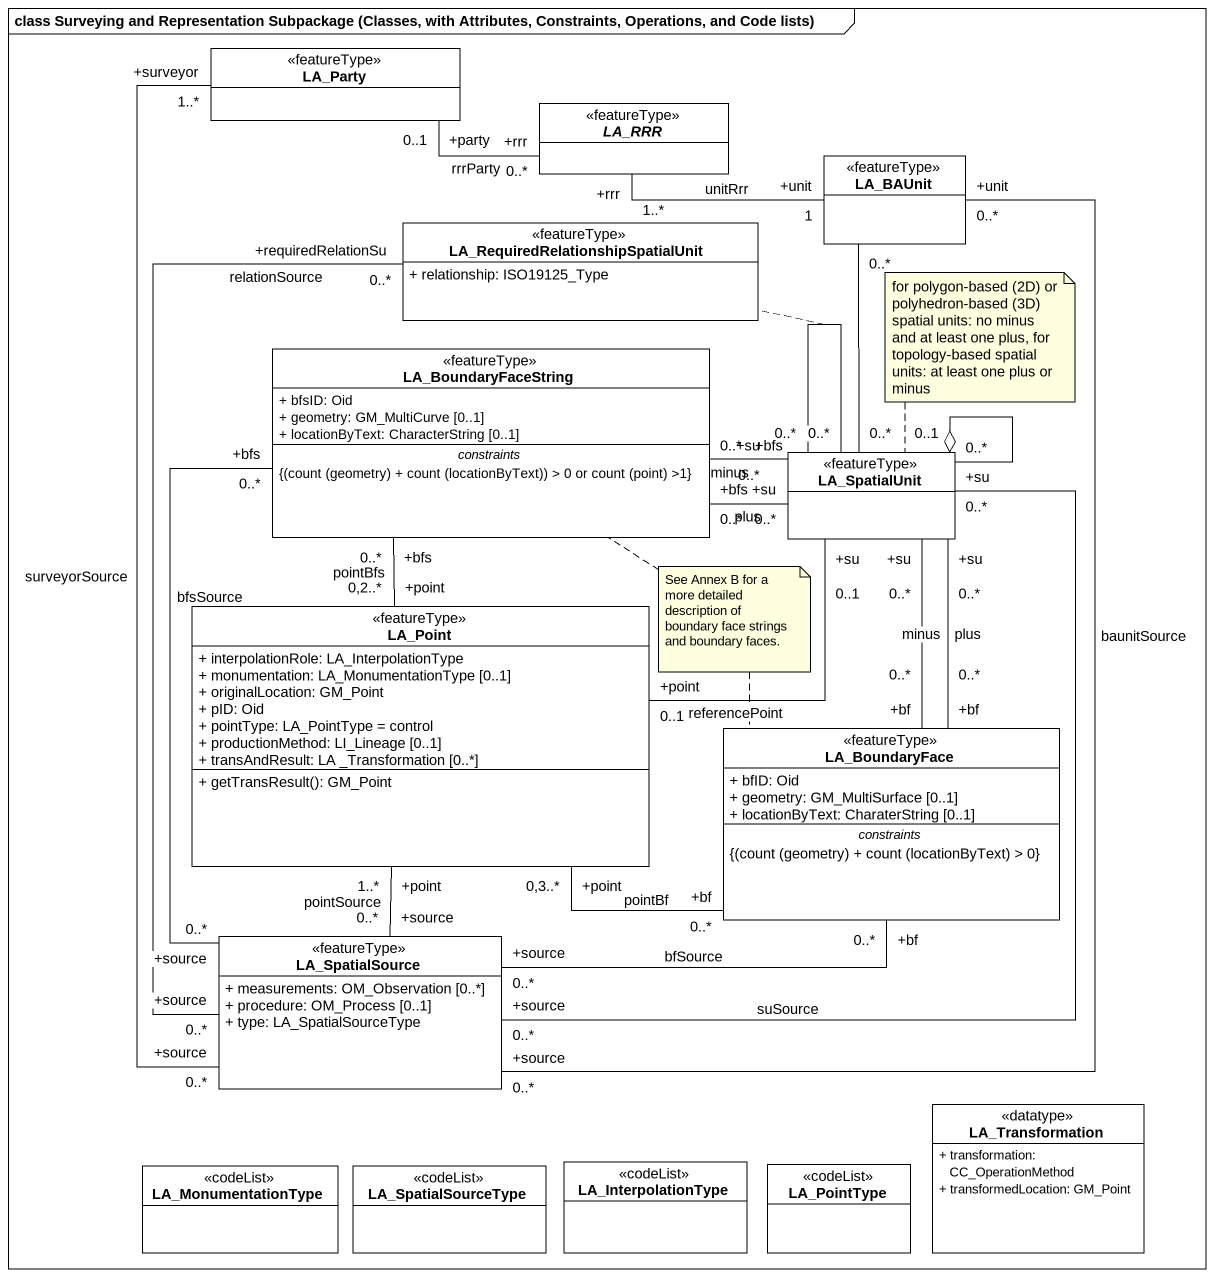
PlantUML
@startuml
mainframe class Surveying and Representation Subpackage (Classes, with Attributes, Constraints, Operations, and Code lists)
hide circle
hide empty members
skinparam classAttributeIconSize 0
class LA_Party <<featureType>> #FFFFFF
abstract class LA_RRR <<featureType>> #FFFFFF
class LA_BAUnit <<featureType>> #FFFFFF
class "LA_RequiredRelationshipSpatialUnit" as LA_RequiredRelationshipSpati <<featureType>> #FFFFFF {
  + relationship: ISO19125_Type
}
class LA_BoundaryFaceString <<featureType>> #FFFFFF {
  + bfsID: Oid
  + geometry: GM_MultiCurve [0..1]
  + locationByText: CharacterString [0..1]
  -- constraints --
  {field} {(count (geometry) + count (locationByText)) > 0 or count (point) >1}
}
class LA_SpatialUnit <<featureType>> #FFFFFF
class LA_Point <<featureType>> #FFFFFF {
  + interpolationRole: LA_InterpolationType
  + monumentation: LA_MonumentationType [0..1]
  + originalLocation: GM_Point
  + pID: Oid
  + pointType: LA_PointType = control
  + productionMethod: LI_Lineage [0..1]
  + transAndResult: LA _Transformation [0..*]
  + getTransResult(): GM_Point
}
class LA_BoundaryFace <<featureType>> #FFFFFF {
  + bfID: Oid
  + geometry: GM_MultiSurface [0..1]
  + locationByText: CharaterString [0..1]
  -- constraints --
  {field} {(count (geometry) + count (locationByText) > 0}
}
class LA_SpatialSource <<featureType>> #FFFFFF {
  + measurements: OM_Observation [0..*]
  + procedure: OM_Process [0..1]
  + type: LA_SpatialSourceType
}
class LA_Transformation <<datatype>> #FFFFFF {
  + transformation: CC_OperationMethod
  + transformedLocation: GM_Point
}
class LA_MonumentationType <<codeList>> #FFFFFF
class LA_SpatialSourceType <<codeList>> #FFFFFF
class LA_InterpolationType <<codeList>> #FFFFFF
class LA_PointType <<codeList>> #FFFFFF
LA_Party "+party\n0..1" -right- "+rrr\n0..*" LA_RRR : rrrParty
LA_Party "+surveyor\n1..*" -- "+source\n0..*" LA_SpatialSource : surveyorSource
LA_RRR "+rrr\n1..*" -right- "+unit\n1" LA_BAUnit : unitRrr
LA_BAUnit "+unit\n0..*" -- "+source\n0..*" LA_SpatialSource : baunitSource
LA_RequiredRelationshipSpati "+requiredRelationSu\n0..*" -- "+source\n0..*" LA_SpatialSource : relationSource
LA_BoundaryFaceString "+bfs\n0..*" -right- "+su\n0..*" LA_SpatialUnit : plus
LA_BoundaryFaceString "+bfs\n0..*" -- "+point\n0,2..*" LA_Point : pointBfs
LA_SpatialUnit "0..*" -up- "0..*" LA_BAUnit
LA_SpatialUnit "+su\n0..*" -left- "+bfs\n0..*" LA_BoundaryFaceString : minus
LA_SpatialUnit "0..*" -- "0..*" LA_SpatialUnit
(LA_SpatialUnit, LA_SpatialUnit) .. LA_RequiredRelationshipSpati
LA_SpatialUnit "0..*" --o "0..1" LA_SpatialUnit
LA_SpatialUnit "+su\n0..*" -- "+bf\n0..*" LA_BoundaryFace : plus
LA_Point "+point\n0..1" -right- "+su\n0..1" LA_SpatialUnit : referencePoint
LA_Point "+point\n1..*" -- "+source\n0..*" LA_SpatialSource : pointSource
LA_BoundaryFace "+bf\n0..*" -up- "+su\n0..*" LA_SpatialUnit : minus
LA_BoundaryFace "+bf\n0..*" -left- "+point\n0,3..*" LA_Point : pointBf
LA_SpatialSource "+source\n0..*" -up- "+bfs\n0..*" LA_BoundaryFaceString : bfsSource
LA_SpatialSource "+source\n0..*" -up- "+su\n0..*" LA_SpatialUnit : suSource
LA_SpatialSource "+source\n0..*" -right- "+bf\n0..*" LA_BoundaryFace : bfSource
note top of LA_SpatialUnit : for polygon-based (2D) or polyhedron-based (3D) spatial units: no minus and at least one plus, for topology-based spatial units: at least one plus or minus
note as N2
  See Annex B for a more detailed description of boundary face strings and boundary faces.
end note
N2 .. LA_BoundaryFace
N2 .. LA_BoundaryFaceString
@enduml
